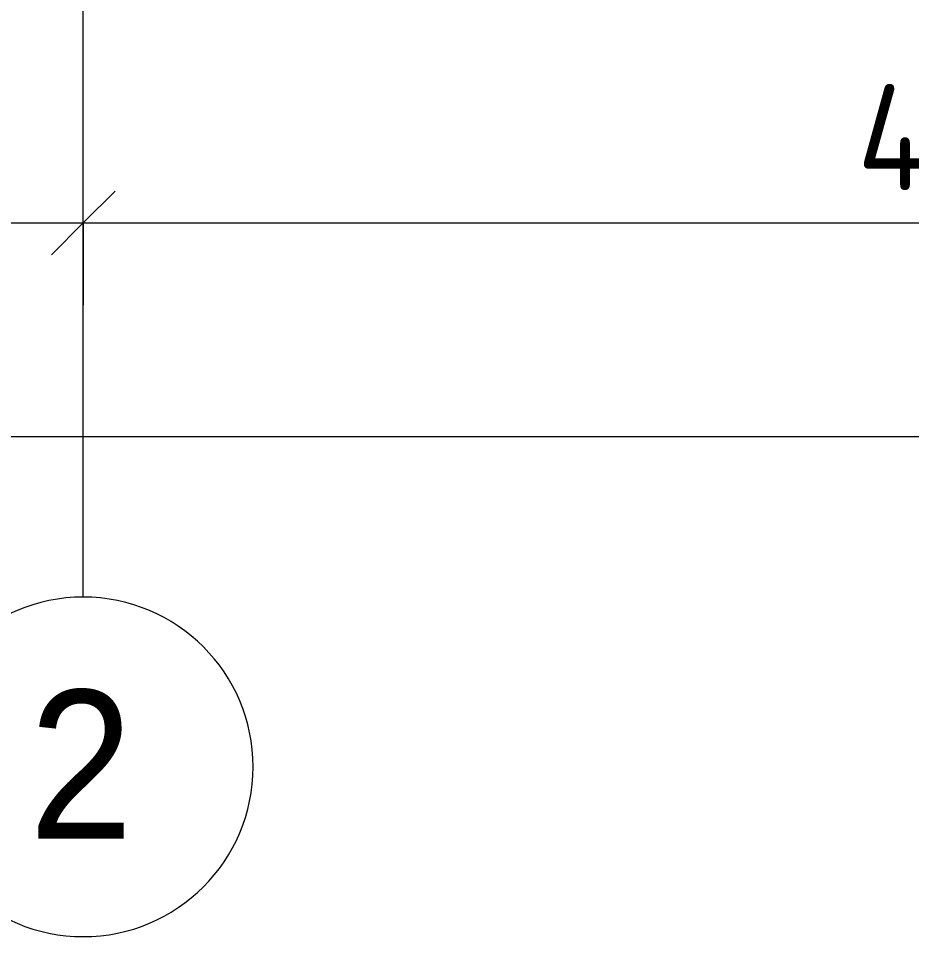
# Model space of a CAD drawing. Header units: millimetres. Extents: x -5368 to 196898, y -8553 to 29000.
# Drawn here: x 3557 to 5660, y -2706 to -543 of the extents above; entities that cross this region are included whole.
import ezdxf

# ---------------------------------------------------------------- set-up
doc = ezdxf.new("R2010")
doc.units = ezdxf.units.MM
for name, color, linetype, lineweight in [('A-ANNO-DIMS', 7, 'Continuous', 9), ('A-ANNO-DIMS-100', 7, 'Continuous', 9), ('Оси', 7, 'Continuous', 9), ('Оси-1', 7, 'Continuous', 20)]:
    doc.layers.add(name, color=color, linetype=linetype, lineweight=lineweight)
doc.styles.add('Arial', font='arial.ttf', dxfattribs={"width": 0.9, "height": 350})
doc.styles.add('ISOCPEUR', font='isocpeur.ttf', dxfattribs={"width": 0.9, "height": 250})
doc.dimstyles.new('ISO-2_5_0_9К_БОЛЬШОЙ', dxfattribs={"dimscale": 304.8, "dimtxt": 248.995294, "dimasz": 0.492126, "dimexe": 0.393701, "dimexo": 0.984252, "dimgap": 0, "dimtad": 1, "dimdec": 0, "dimrnd": 10, "dimzin": 0, "dimdsep": 46, "dimtxsty": 'ISOCPEUR', "dimblk1": 'OBLIQUE', "dimblk2": 'OBLIQUE', "dimsah": 1, "dimcen": 0.09, "dimdle": 0.393701, "dimazin": 0, "dimtfac": 1, "dimtdec": 4, "dimtix": 1, "dimtmove": 0, "dimatfit": 3, "dimfxl": 1, "dimtvp": 1, "dimtolj": 1, "dimtzin": 0, "dimarcsym": 2})

# ---------------------------------------------------------------- blocks, each defined once
blk = doc.blocks.new('Ось сетки - D8-29747960-План раскладки напольных покрытий 3 этажа в осях 1-12')
at = {"layer": 'Оси-1'}
for start, end in [(360, 180), (180, 360)]:
    blk.add_arc((0, 0), 4, start, end, dxfattribs=at)
blk = doc.blocks.new('DIMBLOCK1-План раскладки напольных покрытий 3 этажа в осях 1-12')
at = {"layer": 'A-ANNO-DIMS-100'}
for p, q in [((110, -1218.7), (110, -904.8)), ((3710, -1218.7), (3710, -904.8)), ((-10, -1024.8), (3710, -1024.8)), ((110, -1024.8), (110, -1218.7)), ((3710, -1024.8), (3710, -1218.7))]:
    blk.add_line(p, q, dxfattribs=at)
at = {"layer": 'A-ANNO-DIMS-100', "lineweight": 20}
for p, q in [((110, -1024.8), (185, -949.8)), ((3710, -1024.8), (3785, -949.8)), ((110, -1024.8), (35, -1099.8)), ((3710, -1024.8), (3635, -1099.8))]:
    blk.add_line(p, q, dxfattribs=at)
at = {"layer": 'A-ANNO-DIMS-100', "color": 0, "insert": (1594, -698.2), "char_height": 250, "width": 758.478, "attachment_point": 1, "line_spacing_factor": 1.149209, "style": 'ISOCPEUR'}
blk.add_mtext('3600', dxfattribs=at)
blk = doc.blocks.new('_Oblique')
at = {"color": 0, "linetype": 'ByBlock', "lineweight": -2}
blk.add_line((-0.5, -0.5), (0.5, 0.5), dxfattribs=at)
blk = doc.blocks.new('DIMBLOCK2-План раскладки напольных покрытий 3 этажа в осях 1-12')
at = {"layer": 'A-ANNO-DIMS-100'}
for p, q in [((3710, -1218.7), (3710, -904.8)), ((8010, -1218.7), (8010, -904.8)), ((3710, -1024.8), (8010, -1024.8)), ((3710, -1024.8), (3710, -1218.7)), ((8010, -1024.8), (8010, -1218.7))]:
    blk.add_line(p, q, dxfattribs=at)
at = {"layer": 'A-ANNO-DIMS-100', "lineweight": 20}
for p, q in [((3710, -1024.8), (3785, -949.8)), ((8010, -1024.8), (8085, -949.8)), ((3710, -1024.8), (3635, -1099.8)), ((8010, -1024.8), (7935, -1099.8))]:
    blk.add_line(p, q, dxfattribs=at)
at = {"layer": 'A-ANNO-DIMS-100', "color": 0, "insert": (5532, -698.2), "char_height": 250, "width": 787.208, "attachment_point": 1, "line_spacing_factor": 1.149209, "style": 'ISOCPEUR'}
blk.add_mtext('4300', dxfattribs=at)
blk = doc.blocks.new('DIMBLOCK25-План раскладки напольных покрытий 3 этажа в осях 1-12')
at = {"layer": 'A-ANNO-DIMS-100'}
for p, q in [((110, -1722.4), (110, -1408.5)), ((38310, -1722.4), (38310, -1408.5)), ((-10, -1528.5), (38430, -1528.5)), ((110, -1528.5), (110, -1722.4)), ((38310, -1528.5), (38310, -1722.4))]:
    blk.add_line(p, q, dxfattribs=at)
at = {"layer": 'A-ANNO-DIMS-100', "lineweight": 20}
for p, q in [((110, -1528.5), (185, -1453.5)), ((38310, -1528.5), (38385, -1453.5)), ((110, -1528.5), (35, -1603.5)), ((38310, -1528.5), (38235, -1603.5))]:
    blk.add_line(p, q, dxfattribs=at)
at = {"layer": 'A-ANNO-DIMS-100', "color": 0, "insert": (18815, -1201.9), "char_height": 250, "width": 948.097, "attachment_point": 1, "line_spacing_factor": 1.149209, "style": 'ISOCPEUR'}
blk.add_mtext('38200', dxfattribs=at)

msp = doc.modelspace()

# ---------------------------------------------------------------- linework, layer by layer
at = {"layer": 'Оси'}
msp.add_line((3710, -1906.3), (3710, 593.7), dxfattribs=at)

# ---------------------------------------------------------------- block references
at = {"layer": 'Оси-1', "xscale": 99.99999999999993, "yscale": 99.99999999999993, "zscale": 99.99999999999993}
msp.add_blockref('Ось сетки - D8-29747960-План раскладки напольных покрытий 3 этажа в осях 1-12', (3710, -2306.3), dxfattribs=at)

# ---------------------------------------------------------------- texts
at = {"layer": 'Оси', "insert": (3582.5, -2125.6), "char_height": 350, "width": 303.038, "attachment_point": 1, "style": 'Arial'}
msp.add_mtext('\\fArial|b0|i0|c204|p34|;\\W.9;2', dxfattribs=at)

# ---------------------------------------------------------------- dimensions: what is measured, and where the dimension line sits
at = {"layer": 'A-ANNO-DIMS'}
for base, p1, p2, override, picture, middle in [((3710, -1024.8), (110, -918.7), (3710, -918.7), {"dimpost": '<>', "dimfxl": 3599.999993}, 'DIMBLOCK1-План раскладки напольных покрытий 3 этажа в осях 1-12', (1910, -899.8)), ((8010, -1024.8), (3710, -918.7), (8010, -918.7), {"dimpost": '<>', "dimfxl": 4299.999972}, 'DIMBLOCK2-План раскладки напольных покрытий 3 этажа в осях 1-12', (5860, -899.8)), ((38310, -1528.5), (110, -1422.4), (38310, -1422.4), {"dimpost": '<>', "dimfxl": 38199.999966}, 'DIMBLOCK25-План раскладки напольных покрытий 3 этажа в осях 1-12', (19210, -1403.5))]:
    dim = msp.add_linear_dim(base=base, p1=p1, p2=p2, dimstyle='ISO-2_5_0_9К_БОЛЬШОЙ', override=override, dxfattribs=at)
    dim.commit()
    dim.dimension.update_dxf_attribs({"geometry": picture, "text_midpoint": middle})

doc.saveas('drawing.dxf')
